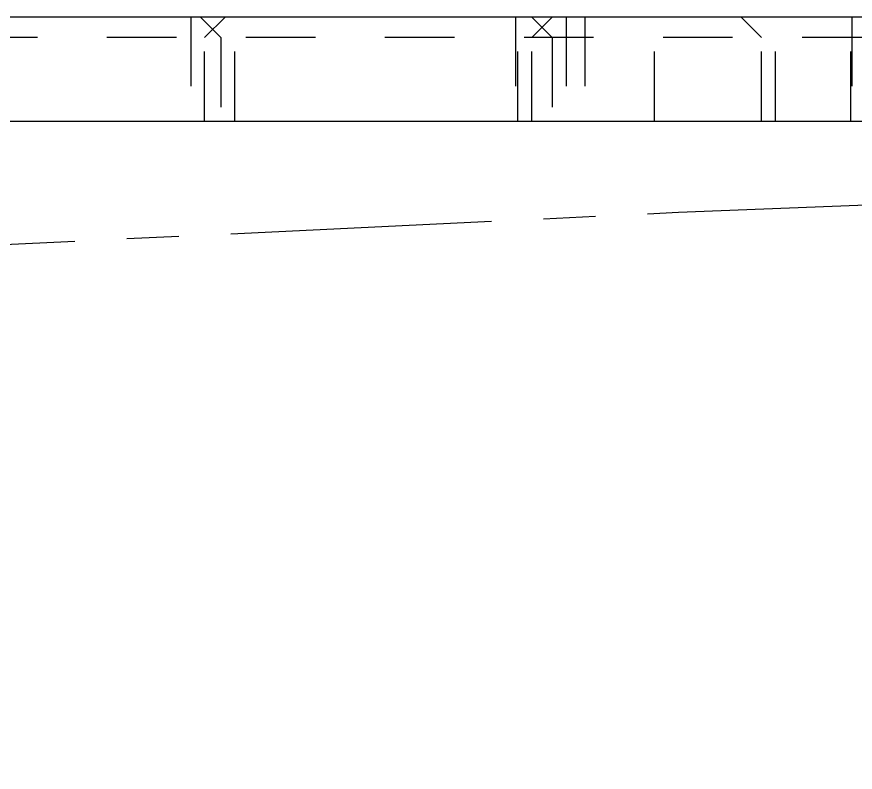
# Model space of a CAD drawing. Header units: inches. Extents: x 1246 to 1707, y -383 to -57.
# Drawn here: x 1409.49 to 1421.55, y -307.25 to -296.39 of the extents above; entities that cross this region are included whole.
import ezdxf

# ---------------------------------------------------------------- set-up
doc = ezdxf.new("R2010")
doc.units = ezdxf.units.IN
doc.header["$LTSCALE"] = 10
doc.header["$MEASUREMENT"] = 0
doc.linetypes.add('CENTER', pattern=[0.6, 0.375, -0.075, 0.075, -0.075])
doc.linetypes.add('HIDDEN', pattern=[0.2, 0.1, -0.1])
doc.layers.get('0').update_dxf_attribs({"linetype": 'CONTINUOUS'})
doc.layers.add('DEFAULT_2', color=8, linetype='HIDDEN')

msp = doc.modelspace()

# ---------------------------------------------------------------- linework, layer by layer
at = {"color": 7, "linetype": 'Continuous'}
for p, q in [((1319.631, -296.386), (1637.927, -296.386)), ((1319.631, -297.886), (1637.927, -297.886))]:
    msp.add_line(p, q, dxfattribs=at)
at = {"linetype": 'CENTER'}
msp.add_arc((1478.779, -1654.649), 1356.763, 83.263712, 96.736288, dxfattribs=at)
at = {"layer": 'DEFAULT_2', "color": 8, "linetype": 'HIDDEN'}
for p, q in [((1411.992, -296.386), (1411.992, -297.886)), ((1412.427, -296.686), (1412.127, -296.386)), ((1412.492, -296.386), (1412.192, -296.686)), ((1412.627, -297.886), (1412.627, -296.386)), ((1416.662, -296.386), (1416.662, -297.886)), ((1416.697, -297.886), (1416.697, -296.386)), ((1417.192, -296.686), (1416.892, -296.386)), ((1416.897, -296.686), (1417.197, -296.386)), ((1417.392, -296.386), (1417.392, -297.886)), ((1417.662, -296.386), (1417.662, -297.886)), ((1418.662, -297.886), (1418.662, -296.386)), ((1420.202, -296.686), (1419.902, -296.386)), ((1420.402, -297.886), (1420.402, -296.386)), ((1421.485, -297.886), (1421.485, -296.386)), ((1421.502, -296.386), (1421.502, -297.886)), ((1613.786, -296.686), (1326.897, -296.686)), ((1412.192, -297.886), (1412.192, -296.686)), ((1412.427, -296.686), (1412.427, -297.886)), ((1416.897, -297.886), (1416.897, -296.686)), ((1417.192, -296.686), (1417.192, -297.886)), ((1420.202, -297.886), (1420.202, -296.686))]:
    msp.add_line(p, q, dxfattribs=at)

doc.saveas('drawing.dxf')
